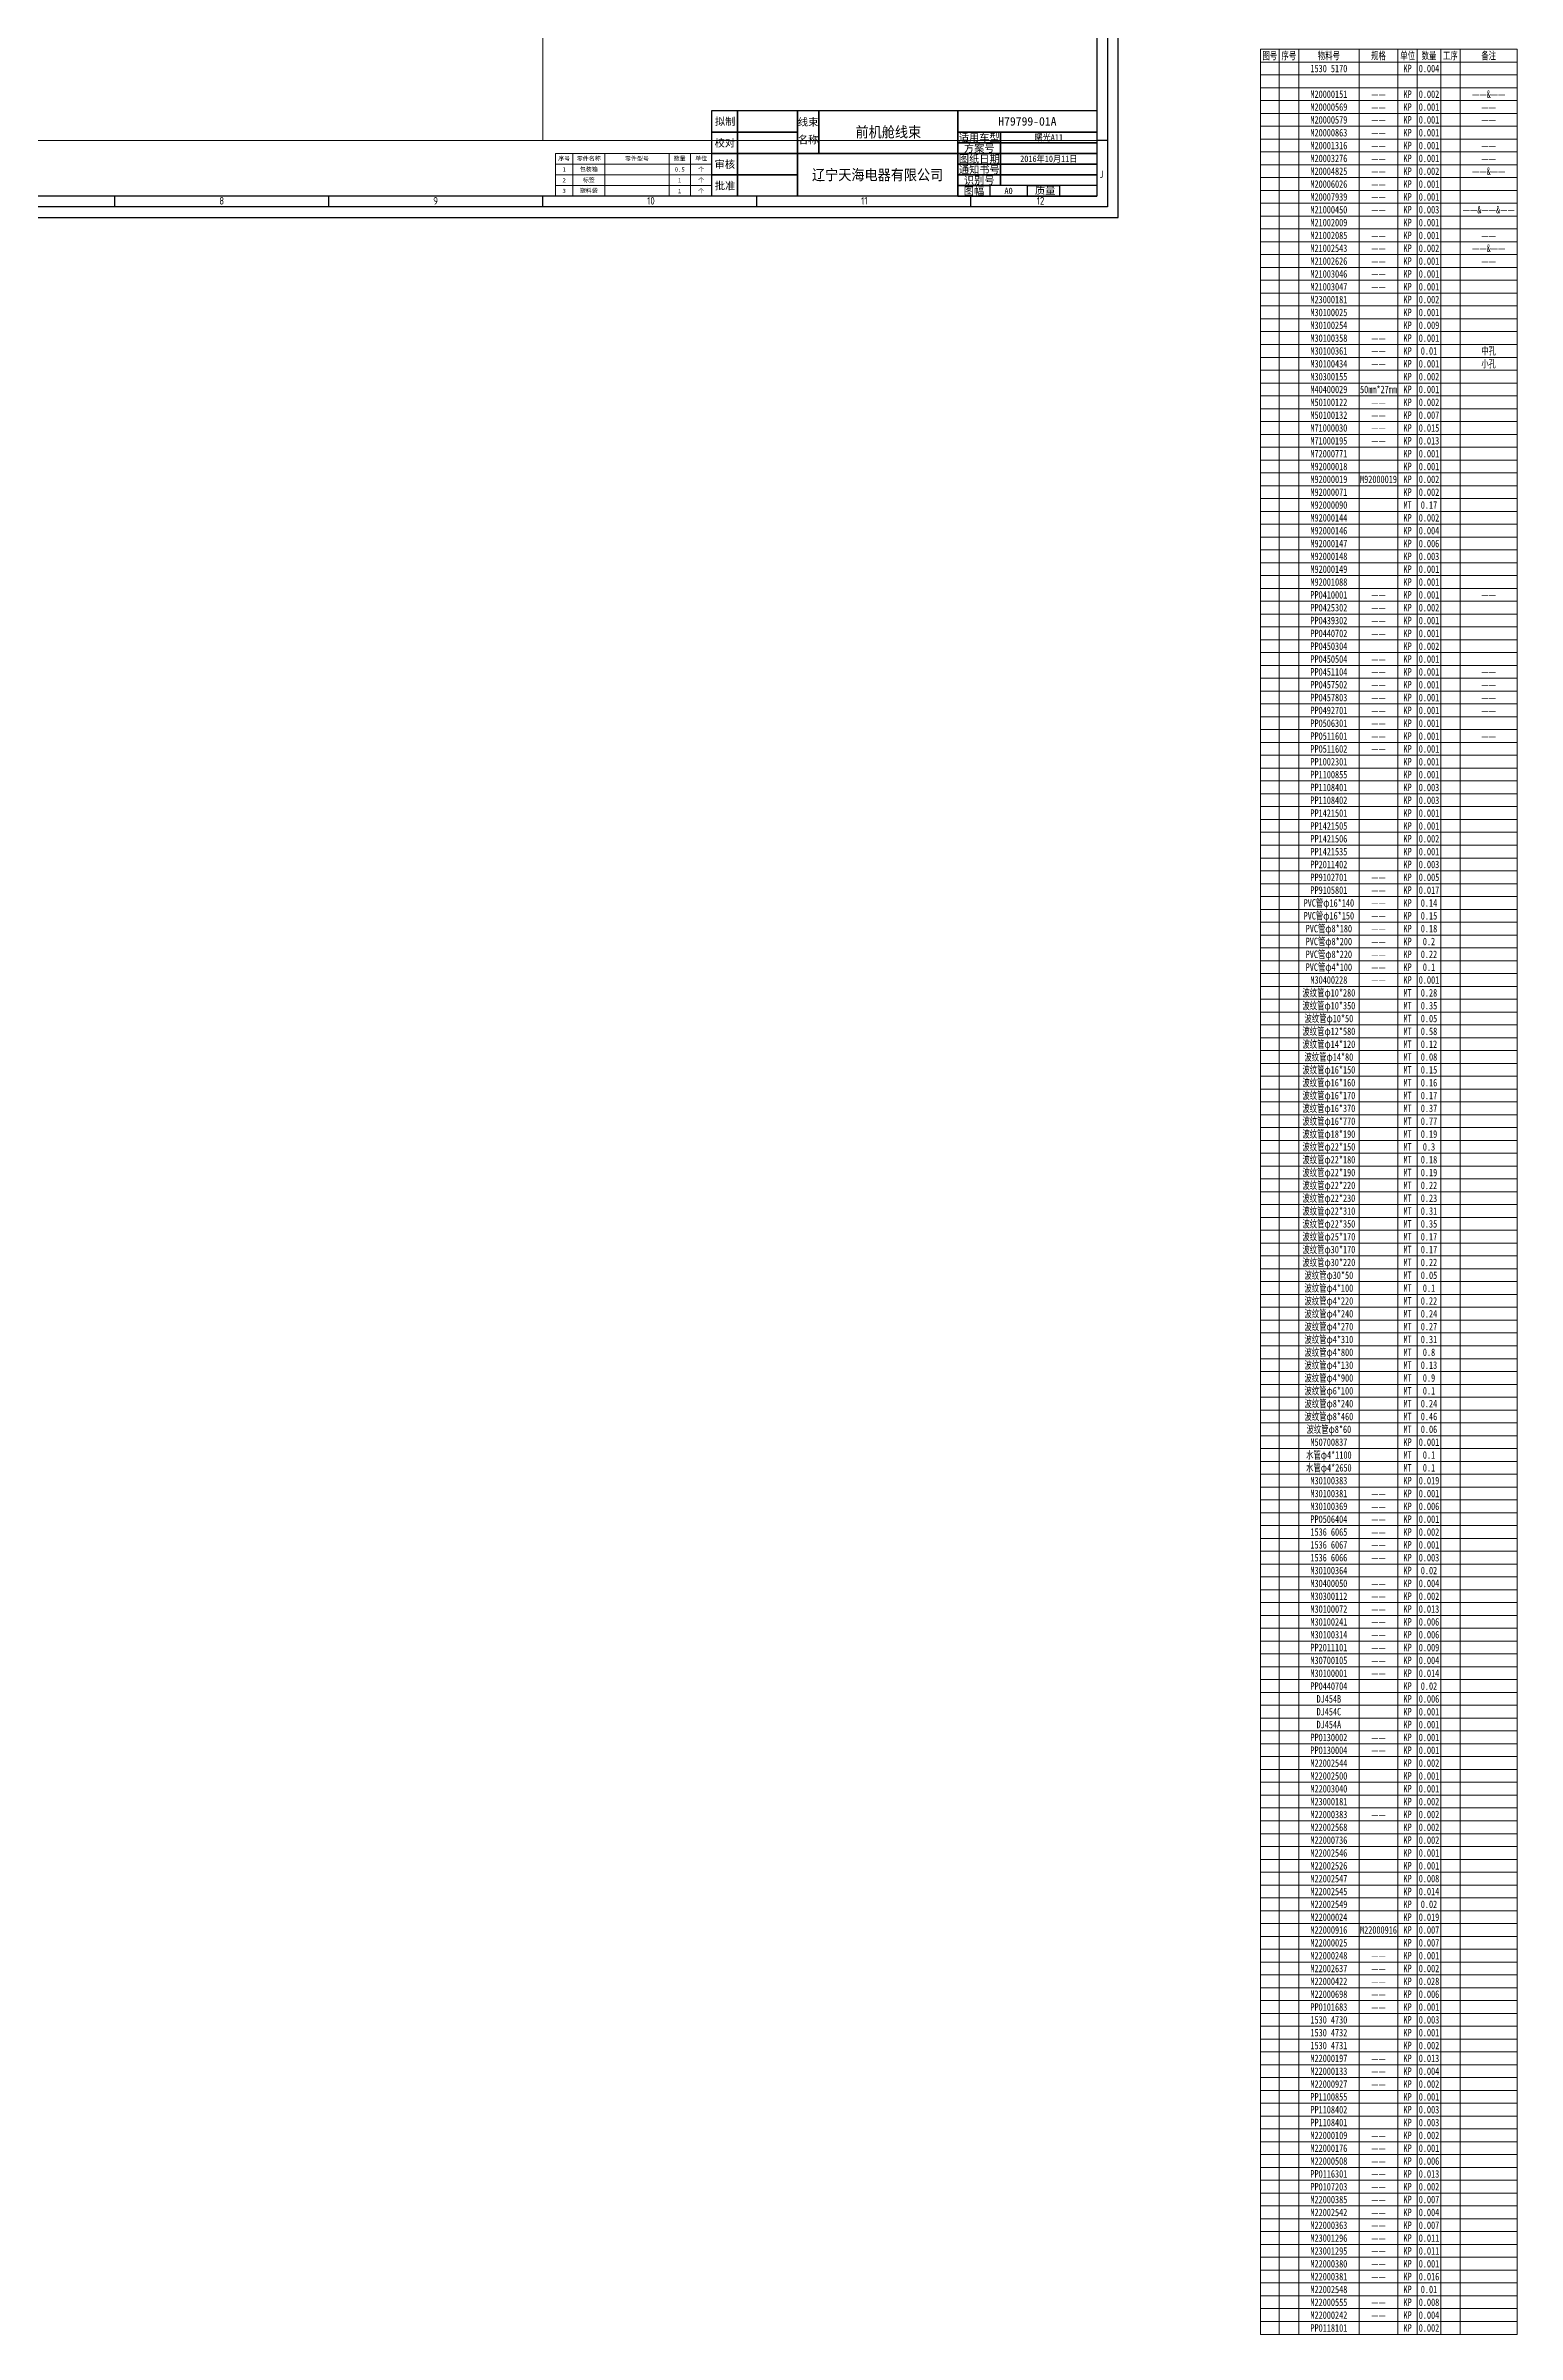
# Model space of a CAD drawing. Header units: millimetres. Extents: x -2653 to 6698, y -4403 to -42.
# Drawn here: x 502 to 1190, y -2168 to -1098 of the extents above; entities that cross this region are included whole.
import ezdxf
from ezdxf.enums import TextEntityAlignment as Align

# ---------------------------------------------------------------- set-up
doc = ezdxf.new("R2010")
doc.units = ezdxf.units.MM
doc.header["$MEASUREMENT"] = 0
for name, color, linetype in [('4', 4, 'Continuous'), ('文字', 3, 'Continuous'), ('轮廓线', 7, 'Continuous')]:
    doc.layers.add(name, color=color, linetype=linetype)
doc.styles.add('GBHZ', font='gbenor.shx', dxfattribs={"bigfont": 'gbcbig.shx'})
doc.styles.get("Standard").update_dxf_attribs({"font": 'txt', "bigfont": 'gbcbig.shx'})
doc.styles.add('灯泡', font='', dxfattribs={"width": 0.7})
doc.styles.add('辽宁天海', font='', dxfattribs={"width": 0.7})
doc.styles.get('灯泡').set_extended_font_data('NSimSun')
doc.styles.get('辽宁天海').set_extended_font_data('NSimSun')

# ---------------------------------------------------------------- blocks, each defined once
blk = doc.blocks.new('06A0TK')
for p, q in [((120, 836), (120, 831)), ((220, 836), (220, 831)), ((320, 836), (320, 831)), ((420, 836), (420, 831)), ((520, 836), (520, 831)), ((620, 836), (620, 831)), ((720, 836), (720, 831)), ((820, 836), (820, 831)), ((920, 836), (920, 831)), ((1020, 836), (1020, 831)), ((1120, 836), (1120, 831)), ((20, 736), (25, 736)), ((1184, 736), (1179, 736)), ((20, 636), (25, 636)), ((1184, 636), (1179, 636)), ((20, 536), (25, 536)), ((1184, 536), (1179, 536)), ((20, 436), (25, 436)), ((1184, 436), (1179, 436)), ((20, 336), (25, 336)), ((1184, 336), (1179, 336)), ((20, 236), (25, 236)), ((1184, 236), (1179, 236)), ((20, 136), (25, 136)), ((1184, 136), (1179, 136)), ((20, 36), (25, 36)), ((1184, 36), (1179, 36)), ((120, 5), (120, 10)), ((220, 5), (220, 10)), ((320, 5), (320, 10)), ((420, 5), (420, 10)), ((520, 5), (520, 10)), ((620, 5), (620, 10)), ((720, 5), (720, 10)), ((820, 5), (820, 10)), ((920, 5), (920, 10)), ((1020, 5), (1020, 10)), ((1120, 5), (1120, 10))]:
    blk.add_line(p, q)
for points in [[(0, 0), (1189, 0), (1189, 841), (0, 841)], [(1184, 5), (20, 5), (20, 836), (1184, 836)]]:
    blk.add_lwpolyline(points, close=True)
at = {"layer": '4'}
blk.add_lwpolyline([(1179, 10), (25, 10), (25, 831), (1179, 831)], close=True, dxfattribs=at)
at = {"style": 'GBHZ'}
for s, p in [('1', (68.8, 831.5)), ('2', (168.8, 831.5)), ('3', (268.8, 831.5)), ('4', (368.8, 831.5)), ('5', (468.8, 831.5)), ('6', (568.8, 831.5)), ('7', (668.8, 831.5)), ('8', (768.8, 831.5)), ('9', (868.8, 831.5)), ('10', (968.8, 831.5)), ('11', (1068.8, 831.5)), ('12', (1150.9, 831.5)), ('A', (21.4, 784.8)), ('A', (1179.9, 784.8)), ('B', (21.4, 684.8)), ('B', (1179.9, 684.8)), ('C', (21.4, 584.8)), ('C', (1179.9, 584.8)), ('D', (21.4, 484.8)), ('D', (1179.9, 484.8)), ('E', (21.4, 384.8)), ('E', (1179.9, 384.8)), ('F', (21.4, 284.8)), ('F', (1179.9, 284.8)), ('G', (21.4, 184.8)), ('G', (1179.9, 184.8)), ('H', (21.4, 84.8)), ('H', (1179.9, 84.8)), ('J', (22.8, 18.5)), ('J', (1180.2, 18.5)), ('1', (68.8, 6.1)), ('2', (168.8, 6.1)), ('3', (268.8, 6.1)), ('4', (368.8, 6.1)), ('5', (468.8, 6.1)), ('6', (568.8, 6.1)), ('7', (668.8, 6.1)), ('8', (768.8, 6.1)), ('9', (868.8, 6.1)), ('10', (968.8, 6.1)), ('11', (1068.8, 6.1)), ('12', (1150.9, 6.1))]:
    blk.add_text(s, height=3.5, dxfattribs=at).set_placement(p)
blk = doc.blocks.new('图框')
at = {"color": 0}
for p, q in [((651, 50), (663, 50)), ((651, 40), (651, 50)), ((663, 50), (663, 40)), ((663, 50), (691, 50)), ((663, 40), (663, 50)), ((691, 50), (691, 40)), ((691, 50), (701, 50)), ((691, 30), (691, 50)), ((701, 50), (701, 30)), ((701, 50), (766, 50)), ((701, 30), (701, 50)), ((766, 50), (766, 30)), ((766, 50), (831, 50)), ((766, 40), (766, 50)), ((831, 50), (831, 40)), ((663, 40), (651, 40)), ((651, 40), (663, 40)), ((651, 30), (651, 40)), ((691, 40), (663, 40)), ((663, 40), (663, 30)), ((663, 40), (691, 40)), ((663, 30), (663, 40)), ((691, 40), (691, 30)), ((831, 40), (766, 40)), ((766, 40), (831, 40)), ((766, 30), (766, 40)), ((766, 40), (786, 40)), ((766, 35), (766, 40)), ((786, 35), (766, 35)), ((766, 35), (786, 35)), ((766, 30), (766, 35)), ((786, 40), (786, 35)), ((786, 40), (831, 40)), ((786, 35), (786, 40)), ((831, 35), (786, 35)), ((786, 35), (786, 30)), ((786, 35), (831, 35)), ((786, 30), (786, 35)), ((831, 40), (831, 30)), ((831, 40), (831, 35)), ((831, 35), (831, 30)), ((663, 30), (651, 30)), ((651, 30), (663, 30)), ((651, 20), (651, 30)), ((691, 30), (663, 30)), ((663, 30), (663, 20)), ((663, 30), (691, 30)), ((663, 20), (663, 30)), ((691, 30), (691, 20)), ((701, 30), (691, 30)), ((691, 30), (766, 30)), ((691, 10), (691, 30)), ((766, 30), (701, 30)), ((831, 30), (766, 30)), ((766, 30), (831, 30)), ((766, 20), (766, 30)), ((766, 30), (766, 10)), ((786, 30), (766, 30)), ((766, 30), (786, 30)), ((766, 25), (766, 30)), ((786, 25), (766, 25)), ((766, 25), (786, 25)), ((766, 20), (766, 25)), ((831, 30), (786, 30)), ((786, 30), (786, 25)), ((786, 30), (831, 30)), ((786, 25), (786, 30)), ((831, 25), (786, 25)), ((786, 25), (786, 20)), ((786, 25), (831, 25)), ((786, 20), (786, 25)), ((831, 30), (831, 20)), ((831, 30), (831, 25)), ((831, 25), (831, 20)), ((663, 20), (651, 20)), ((651, 20), (663, 20)), ((651, 10), (651, 20)), ((691, 20), (663, 20)), ((663, 20), (663, 10)), ((663, 20), (691, 20)), ((663, 10), (663, 20)), ((691, 20), (691, 10)), ((831, 20), (766, 20)), ((766, 20), (831, 20)), ((766, 10), (766, 20)), ((786, 20), (766, 20)), ((766, 20), (786, 20)), ((766, 15), (766, 20)), ((786, 15), (766, 15)), ((766, 15), (781, 15)), ((766, 10), (766, 15)), ((781, 15), (781, 10)), ((831, 20), (786, 20)), ((786, 20), (786, 15)), ((786, 20), (831, 20)), ((786, 15), (786, 20)), ((831, 15), (786, 15)), ((798.5, 15), (813.5, 15)), ((798.5, 10), (798.5, 15)), ((813.5, 15), (813.5, 10)), ((831, 20), (831, 10)), ((831, 20), (831, 15)), ((663, 10), (651, 10)), ((691, 10), (663, 10)), ((766, 10), (691, 10)), ((831, 10), (766, 10)), ((781, 10), (766, 10)), ((766, 10), (831, 10)), ((813.5, 10), (798.5, 10))]:
    blk.add_line(p, q, dxfattribs=at)
blk.add_blockref('06A0TK', (-348, 0), dxfattribs=at)
at = {"color": 0, "style": '灯泡'}
for s, p in [('拟制', (657.2, 44.9)), ('线束', (696, 44.7)), ('校对', (657.1, 34.9)), ('名称', (696, 36.4)), ('适用车型', (776, 37.4)), ('方案号', (776, 32.4)), ('审核', (657.1, 24.9)), ('通知书号', (776, 22.4)), ('图纸日期', (776, 27.4)), ('批准', (657.2, 14.9)), ('识别号', (776, 17.4)), ('图幅', (773.5, 12.4)), ('质量', (806.8, 12.8))]:
    blk.add_text(s, height=3.5, dxfattribs=at).set_placement(p, align=Align.MIDDLE_CENTER)
at = {"color": 0, "style": '灯泡', "width": 0.9, "flags": 12}
for tag, height, p in [('线束名称', 5, (733.5, 40)), ('适用车型', 3, (808.5, 37.5)), ('方案号', 3, (808.5, 32.5)), ('公司名', 5, (728.5, 20)), ('图纸日期', 3, (808.5, 27.5)), ('通知书', 3, (808.5, 22.5)), ('图幅', 3, (789.8, 12.5)), ('识别号', 3, (808.5, 17.5)), ('质量', 3, (822.3, 12.5))]:
    blk.add_attdef(tag, text='', height=height, dxfattribs=at).set_placement(p, align=Align.MIDDLE_CENTER)
at = {"color": 0, "style": '灯泡', "flags": 12}
blk.add_attdef('线束型号', text='', height=4, dxfattribs=at).set_placement((798.5, 45), align=Align.MIDDLE_CENTER)

msp = doc.modelspace()

# ---------------------------------------------------------------- linework, layer by layer
at = {"color": 7, "lineweight": 0}
for p, q in [((740.6, -1148.3), (740.6, -1168.3)), ((740.6, -1148.3), (813.6, -1148.3)), ((740.6, -1153.3), (813.6, -1153.3)), ((748.6, -1148.3), (748.6, -1168.3)), ((763.6, -1148.3), (763.6, -1168.3)), ((793.6, -1148.3), (793.6, -1168.3)), ((803.6, -1148.3), (803.6, -1168.3)), ((813.6, -1148.3), (813.6, -1168.3)), ((740.6, -1158.3), (813.6, -1158.3)), ((740.6, -1163.3), (813.6, -1163.3)), ((740.6, -1168.3), (813.6, -1168.3))]:
    msp.add_line(p, q, dxfattribs=at)
at = {"layer": '轮廓线', "color": 3, "lineweight": 0}
for p, q in [((734.6, -342.3), (734.6, -1142.3)), ((-165.4, -1142.3), (998.6, -1142.3))]:
    msp.add_line(p, q, dxfattribs=at)
at = {"layer": '轮廓线', "color": 7, "lineweight": 0}
for p, q in [((1070, -1099.6), (1190, -1099.6)), ((1070, -2167.6), (1070, -1099.6)), ((1078.7, -1099.6), (1078.7, -2167.6)), ((1087.9, -1099.6), (1087.9, -2167.6)), ((1116.2, -1099.6), (1116.2, -2167.6)), ((1134.2, -1099.6), (1134.2, -2167.6)), ((1143.3, -1099.6), (1143.3, -2167.6)), ((1154.3, -1099.6), (1154.3, -2167.6)), ((1163.4, -1099.6), (1163.4, -2167.6)), ((1190, -1099.6), (1190, -2167.6)), ((1070, -1105.6), (1190, -1105.6)), ((1070, -1111.6), (1190, -1111.6)), ((1070, -1117.6), (1190, -1117.6)), ((1070, -1123.6), (1190, -1123.6)), ((1070, -1129.6), (1190, -1129.6)), ((1070, -1135.6), (1190, -1135.6)), ((1070, -1141.6), (1190, -1141.6)), ((1070, -1147.6), (1190, -1147.6)), ((1070, -1153.6), (1190, -1153.6)), ((1070, -1159.6), (1190, -1159.6)), ((1070, -1165.6), (1190, -1165.6)), ((1070, -1171.6), (1190, -1171.6)), ((1070, -1177.6), (1190, -1177.6)), ((1070, -1183.6), (1190, -1183.6)), ((1070, -1189.6), (1190, -1189.6)), ((1070, -1195.6), (1190, -1195.6)), ((1070, -1201.6), (1190, -1201.6)), ((1070, -1207.6), (1190, -1207.6)), ((1070, -1213.6), (1190, -1213.6)), ((1070, -1219.6), (1190, -1219.6)), ((1070, -1225.6), (1190, -1225.6)), ((1070, -1231.6), (1190, -1231.6)), ((1070, -1237.6), (1190, -1237.6)), ((1070, -1243.6), (1190, -1243.6)), ((1070, -1249.6), (1190, -1249.6)), ((1070, -1255.6), (1190, -1255.6)), ((1070, -1261.6), (1190, -1261.6)), ((1070, -1267.6), (1190, -1267.6)), ((1070, -1273.6), (1190, -1273.6)), ((1070, -1279.6), (1190, -1279.6)), ((1070, -1285.6), (1190, -1285.6)), ((1070, -1291.6), (1190, -1291.6)), ((1070, -1297.6), (1190, -1297.6)), ((1070, -1303.6), (1190, -1303.6)), ((1070, -1309.6), (1190, -1309.6)), ((1070, -1315.6), (1190, -1315.6)), ((1070, -1321.6), (1190, -1321.6)), ((1070, -1327.6), (1190, -1327.6)), ((1070, -1333.6), (1190, -1333.6)), ((1070, -1339.6), (1190, -1339.6)), ((1070, -1345.6), (1190, -1345.6)), ((1070, -1351.6), (1190, -1351.6)), ((1070, -1357.6), (1190, -1357.6)), ((1070, -1363.6), (1190, -1363.6)), ((1070, -1369.6), (1190, -1369.6)), ((1070, -1375.6), (1190, -1375.6)), ((1070, -1381.6), (1190, -1381.6)), ((1070, -1387.6), (1190, -1387.6)), ((1070, -1393.6), (1190, -1393.6)), ((1070, -1399.6), (1190, -1399.6)), ((1070, -1405.6), (1190, -1405.6)), ((1070, -1411.6), (1190, -1411.6)), ((1070, -1417.6), (1190, -1417.6)), ((1070, -1423.6), (1190, -1423.6)), ((1070, -1429.6), (1190, -1429.6)), ((1070, -1435.6), (1190, -1435.6)), ((1070, -1441.6), (1190, -1441.6)), ((1070, -1447.6), (1190, -1447.6)), ((1070, -1453.6), (1190, -1453.6)), ((1070, -1459.6), (1190, -1459.6)), ((1070, -1465.6), (1190, -1465.6)), ((1070, -1471.6), (1190, -1471.6)), ((1070, -1477.6), (1190, -1477.6)), ((1070, -1483.6), (1190, -1483.6)), ((1070, -1489.6), (1190, -1489.6)), ((1070, -1495.6), (1190, -1495.6)), ((1070, -1501.6), (1190, -1501.6)), ((1070, -1507.6), (1190, -1507.6)), ((1070, -1513.6), (1190, -1513.6)), ((1070, -1519.6), (1190, -1519.6)), ((1070, -1525.6), (1190, -1525.6)), ((1070, -1531.6), (1190, -1531.6)), ((1070, -1537.6), (1190, -1537.6)), ((1070, -1543.6), (1190, -1543.6)), ((1070, -1549.6), (1190, -1549.6)), ((1070, -1555.6), (1190, -1555.6)), ((1070, -1561.6), (1190, -1561.6)), ((1070, -1567.6), (1190, -1567.6)), ((1070, -1573.6), (1190, -1573.6)), ((1070, -1579.6), (1190, -1579.6)), ((1070, -1585.6), (1190, -1585.6)), ((1070, -1591.6), (1190, -1591.6)), ((1070, -1597.6), (1190, -1597.6)), ((1070, -1603.6), (1190, -1603.6)), ((1070, -1609.6), (1190, -1609.6)), ((1070, -1615.6), (1190, -1615.6)), ((1070, -1621.6), (1190, -1621.6)), ((1070, -1627.6), (1190, -1627.6)), ((1070, -1633.6), (1190, -1633.6)), ((1070, -1639.6), (1190, -1639.6)), ((1070, -1645.6), (1190, -1645.6)), ((1070, -1651.6), (1190, -1651.6)), ((1070, -1657.6), (1190, -1657.6)), ((1070, -1663.6), (1190, -1663.6)), ((1070, -1669.6), (1190, -1669.6)), ((1070, -1675.6), (1190, -1675.6)), ((1070, -1681.6), (1190, -1681.6)), ((1070, -1687.6), (1190, -1687.6)), ((1070, -1693.6), (1190, -1693.6)), ((1070, -1699.6), (1190, -1699.6)), ((1070, -1705.6), (1190, -1705.6)), ((1070, -1711.6), (1190, -1711.6)), ((1070, -1717.6), (1190, -1717.6)), ((1070, -1723.6), (1190, -1723.6)), ((1070, -1729.6), (1190, -1729.6)), ((1070, -1735.6), (1190, -1735.6)), ((1070, -1741.6), (1190, -1741.6)), ((1070, -1747.6), (1190, -1747.6)), ((1070, -1753.6), (1190, -1753.6)), ((1070, -1759.6), (1190, -1759.6)), ((1070, -1765.6), (1190, -1765.6)), ((1070, -1771.6), (1190, -1771.6)), ((1070, -1777.6), (1190, -1777.6)), ((1070, -1783.6), (1190, -1783.6)), ((1070, -1789.6), (1190, -1789.6)), ((1070, -1795.6), (1190, -1795.6)), ((1070, -1801.6), (1190, -1801.6)), ((1070, -1807.6), (1190, -1807.6)), ((1070, -1813.6), (1190, -1813.6)), ((1070, -1819.6), (1190, -1819.6)), ((1070, -1825.6), (1190, -1825.6)), ((1070, -1831.6), (1190, -1831.6)), ((1070, -1837.6), (1190, -1837.6)), ((1070, -1843.6), (1190, -1843.6)), ((1070, -1849.6), (1190, -1849.6)), ((1070, -1855.6), (1190, -1855.6)), ((1070, -1861.6), (1190, -1861.6)), ((1070, -1867.6), (1190, -1867.6)), ((1070, -1873.6), (1190, -1873.6)), ((1070, -1879.6), (1190, -1879.6)), ((1070, -1885.6), (1190, -1885.6)), ((1070, -1891.6), (1190, -1891.6)), ((1070, -1897.6), (1190, -1897.6)), ((1070, -1903.6), (1190, -1903.6)), ((1070, -1909.6), (1190, -1909.6)), ((1070, -1915.6), (1190, -1915.6)), ((1070, -1921.6), (1190, -1921.6)), ((1070, -1927.6), (1190, -1927.6)), ((1070, -1933.6), (1190, -1933.6)), ((1070, -1939.6), (1190, -1939.6)), ((1070, -1945.6), (1190, -1945.6)), ((1070, -1951.6), (1190, -1951.6)), ((1070, -1957.6), (1190, -1957.6)), ((1070, -1963.6), (1190, -1963.6)), ((1070, -1969.6), (1190, -1969.6)), ((1070, -1975.6), (1190, -1975.6)), ((1070, -1981.6), (1190, -1981.6)), ((1070, -1987.6), (1190, -1987.6)), ((1070, -1993.6), (1190, -1993.6)), ((1070, -1999.6), (1190, -1999.6)), ((1070, -2005.6), (1190, -2005.6)), ((1070, -2011.6), (1190, -2011.6)), ((1070, -2017.6), (1190, -2017.6)), ((1070, -2023.6), (1190, -2023.6)), ((1070, -2029.6), (1190, -2029.6)), ((1070, -2035.6), (1190, -2035.6)), ((1070, -2041.6), (1190, -2041.6)), ((1070, -2047.6), (1190, -2047.6)), ((1070, -2053.6), (1190, -2053.6)), ((1070, -2059.6), (1190, -2059.6)), ((1070, -2065.6), (1190, -2065.6)), ((1070, -2071.6), (1190, -2071.6)), ((1070, -2077.6), (1190, -2077.6)), ((1070, -2083.6), (1190, -2083.6)), ((1070, -2089.6), (1190, -2089.6)), ((1070, -2095.6), (1190, -2095.6)), ((1070, -2101.6), (1190, -2101.6)), ((1070, -2107.6), (1190, -2107.6)), ((1070, -2113.6), (1190, -2113.6)), ((1070, -2119.6), (1190, -2119.6)), ((1070, -2125.6), (1190, -2125.6)), ((1070, -2131.6), (1190, -2131.6)), ((1070, -2137.6), (1190, -2137.6)), ((1070, -2143.6), (1190, -2143.6)), ((1070, -2149.6), (1190, -2149.6)), ((1070, -2155.6), (1190, -2155.6)), ((1070, -2161.6), (1190, -2161.6)), ((1190, -2167.6), (1070, -2167.6))]:
    msp.add_line(p, q, dxfattribs=at)

# ---------------------------------------------------------------- block references
ref = msp.add_blockref('图框', (162.6, -1178.3))
ref.add_attrib('公司名', '辽宁天海电器有限公司', dxfattribs={"color": 0, "height": 5, "style": '灯泡', "width": 0.9}).set_placement((891.1, -1158.3), align=Align.MIDDLE_CENTER)
ref.add_attrib('线束名称', '前机舱线束', dxfattribs={"color": 0, "height": 5, "style": '灯泡', "width": 0.9}).set_placement((896.1, -1138.3), align=Align.MIDDLE_CENTER)
ref.add_attrib('图幅', 'A0', dxfattribs={"color": 0, "height": 3, "style": '灯泡', "width": 0.9}).set_placement((952.3, -1165.8), align=Align.MIDDLE_CENTER)
ref.add_attrib('线束型号', 'H79799-01A', dxfattribs={"color": 0, "height": 4, "style": '灯泡'}).set_placement((961.1, -1133.3), align=Align.MIDDLE_CENTER)
ref.add_attrib('适用车型', '曙光A11', dxfattribs={"color": 0, "height": 3, "style": '灯泡', "width": 0.9}).set_placement((971.1, -1140.8), align=Align.MIDDLE_CENTER)
ref.add_attrib('图纸日期', '2016年10月11日', dxfattribs={"color": 0, "height": 3, "style": '灯泡', "width": 0.9}).set_placement((971.1, -1150.8), align=Align.MIDDLE_CENTER)

# ---------------------------------------------------------------- texts
at = {"color": 7, "lineweight": 0, "char_height": 2, "attachment_point": 5}
for s, insert, width in [('{\\fSimSun|b0|i0|c134|p2;序号}', (744.6, -1150.8), 8), ('{\\fSimSun|b0|i0|c134|p2;1}', (744.6, -1155.8), 8), ('{\\fSimSun|b0|i0|c134|p2;零件名称}', (756.1, -1150.8), 15), ('{\\fSimSun|b0|i0|c134|p2;包装箱}', (756.1, -1155.8), 15), ('{\\fSimSun|b0|i0|c134|p2;零件型号}', (778.6, -1150.8), 30), ('{\\fSimSun|b0|i0|c134|p2;数量}', (798.6, -1150.8), 10), ('{\\fSimSun|b0|i0|c134|p2;0.5}', (798.6, -1155.8), 10), ('{\\fSimSun|b0|i0|c134|p2;单位}', (808.6, -1150.8), 10), ('{\\fSimSun|b0|i0|c134|p2;个}', (808.6, -1155.8), 10), ('{\\fSimSun|b0|i0|c134|p2;2}', (744.6, -1160.8), 8), ('{\\fSimSun|b0|i0|c134|p2;3}', (744.6, -1165.8), 8), ('{\\fSimSun|b0|i0|c134|p2;塑料袋}', (756.1, -1165.8), 15), ('{\\fSimSun|b0|i0|c134|p2;标签}', (756.1, -1160.8), 15), ('{\\fSimSun|b0|i0|c134|p2;1}', (798.6, -1160.8), 10), ('{\\fSimSun|b0|i0|c134|p2;1}', (798.6, -1165.9), 10), ('{\\fSimSun|b0|i0|c134|p2;个}', (808.6, -1160.8), 10), ('{\\fSimSun|b0|i0|c134|p2;个}', (808.6, -1165.9), 10)]:
    msp.add_mtext(s, dxfattribs=dict(at, insert=insert, width=width))
at = {"layer": '文字', "color": 7, "lineweight": 0, "style": '辽宁天海', "width": 0.7}
for s, p in [('图号', (1074.4, -1102.6)), ('序号', (1083.3, -1102.6)), ('物料号', (1102, -1102.6)), ('规格', (1125.2, -1102.6)), ('单位', (1138.8, -1102.6)), ('数量', (1148.8, -1102.6)), ('工序', (1158.8, -1102.6)), ('备注', (1176.7, -1102.6))]:
    msp.add_text(s, height=3.5, dxfattribs=at).set_placement(p, align=Align.MIDDLE_CENTER)
at = {"layer": '文字', "lineweight": 0, "style": '辽宁天海', "width": 0.7}
for s, p in [('1530 5170', (1102, -1108.6)), ('KP', (1138.8, -1108.6)), ('0.004', (1148.8, -1108.6)), ('M20000151', (1102, -1120.6)), ('——', (1125.2, -1120.6)), ('KP', (1138.8, -1120.6)), ('0.002', (1148.8, -1120.6)), ('——&——', (1176.7, -1120.6)), ('M20000569', (1102, -1126.6)), ('M20000579', (1102, -1132.6)), ('——', (1125.2, -1126.6)), ('——', (1125.2, -1132.6)), ('KP', (1138.8, -1126.6)), ('KP', (1138.8, -1132.6)), ('0.001', (1148.8, -1126.6)), ('0.001', (1148.8, -1132.6)), ('——', (1176.7, -1126.6)), ('——', (1176.7, -1132.6)), ('M20000863', (1102, -1138.6)), ('M20001316', (1102, -1144.6)), ('——', (1125.2, -1138.6)), ('KP', (1138.8, -1138.6)), ('KP', (1138.8, -1144.6)), ('0.001', (1148.8, -1138.6)), ('0.001', (1148.8, -1144.6)), ('M20003276', (1102, -1150.6)), ('M20004825', (1102, -1156.6)), ('——', (1125.2, -1144.6)), ('——', (1125.2, -1150.6)), ('KP', (1138.8, -1150.6)), ('KP', (1138.8, -1156.6)), ('0.001', (1148.8, -1150.6)), ('0.002', (1148.8, -1156.6)), ('——&——', (1176.7, -1156.6)), ('——', (1176.7, -1144.6)), ('——', (1176.7, -1150.6)), ('M20006026', (1102, -1162.6)), ('——', (1125.2, -1156.6)), ('——', (1125.2, -1162.6)), ('KP', (1138.8, -1162.6)), ('0.001', (1148.8, -1162.6)), ('M20007939', (1102, -1168.6)), ('M21000450', (1102, -1174.6)), ('——', (1125.2, -1168.6)), ('——', (1125.2, -1174.6)), ('KP', (1138.8, -1168.6)), ('KP', (1138.8, -1174.6)), ('0.001', (1148.8, -1168.6)), ('0.003', (1148.8, -1174.6)), ('——&——&——', (1176.7, -1174.6)), ('M21002009', (1102, -1180.6)), ('M21002085', (1102, -1186.6)), ('——', (1125.2, -1186.6)), ('KP', (1138.8, -1180.6)), ('KP', (1138.8, -1186.6)), ('0.001', (1148.8, -1180.6)), ('0.001', (1148.8, -1186.6)), ('——', (1176.7, -1186.6)), ('M21002543', (1102, -1192.6)), ('M21002626', (1102, -1198.6)), ('——', (1125.2, -1192.6)), ('KP', (1138.8, -1192.6)), ('KP', (1138.8, -1198.6)), ('0.002', (1148.8, -1192.6)), ('0.001', (1148.8, -1198.6)), ('——&——', (1176.7, -1192.6)), ('M21003046', (1102, -1204.6)), ('——', (1125.2, -1198.6)), ('——', (1125.2, -1204.6)), ('KP', (1138.8, -1204.6)), ('0.001', (1148.8, -1204.6)), ('——', (1176.7, -1198.6)), ('M21003047', (1102, -1210.6)), ('M23000181', (1102, -1216.6)), ('——', (1125.2, -1210.6)), ('KP', (1138.8, -1210.6)), ('KP', (1138.8, -1216.6)), ('0.001', (1148.8, -1210.6)), ('0.002', (1148.8, -1216.6)), ('M30100025', (1102, -1222.6)), ('M30100254', (1102, -1228.6)), ('KP', (1138.8, -1222.6)), ('KP', (1138.8, -1228.6)), ('0.001', (1148.8, -1222.6)), ('0.009', (1148.8, -1228.6)), ('M30100358', (1102, -1234.6)), ('M30100361', (1102, -1240.6)), ('——', (1125.2, -1234.6)), ('KP', (1138.8, -1234.6)), ('KP', (1138.8, -1240.6)), ('0.001', (1148.8, -1234.6)), ('0.01', (1148.8, -1240.6)), ('中孔', (1176.7, -1240.6)), ('M30100434', (1102, -1246.6)), ('M30300155', (1102, -1252.6)), ('——', (1125.2, -1240.6)), ('——', (1125.2, -1246.6)), ('KP', (1138.8, -1246.6)), ('KP', (1138.8, -1252.6)), ('0.001', (1148.8, -1246.6)), ('0.002', (1148.8, -1252.6)), ('小孔', (1176.7, -1246.6)), ('M40400029', (1102, -1258.6)), ('50mm*27mm', (1125.2, -1258.6)), ('KP', (1138.8, -1258.6)), ('0.001', (1148.8, -1258.6)), ('M50100122', (1102, -1264.6)), ('M50100132', (1102, -1270.6)), ('——', (1125.2, -1264.6)), ('——', (1125.2, -1270.6)), ('KP', (1138.8, -1264.6)), ('KP', (1138.8, -1270.6)), ('0.002', (1148.8, -1264.6)), ('0.007', (1148.8, -1270.6)), ('M71000030', (1102, -1276.6)), ('M71000195', (1102, -1282.6)), ('——', (1125.2, -1276.6)), ('——', (1125.2, -1282.6)), ('KP', (1138.8, -1276.6)), ('KP', (1138.8, -1282.6)), ('0.015', (1148.8, -1276.6)), ('0.013', (1148.8, -1282.6)), ('M72000771', (1102, -1288.6)), ('M92000018', (1102, -1294.6)), ('KP', (1138.8, -1288.6)), ('KP', (1138.8, -1294.6)), ('0.001', (1148.8, -1288.6)), ('0.001', (1148.8, -1294.6)), ('M92000019', (1102, -1300.6)), ('M92000071', (1102, -1306.6)), ('M92000019', (1125.2, -1300.6)), ('KP', (1138.8, -1300.6)), ('KP', (1138.8, -1306.6)), ('0.002', (1148.8, -1300.6)), ('0.002', (1148.8, -1306.6)), ('M92000090', (1102, -1312.6)), ('MT', (1138.8, -1312.6)), ('0.17', (1148.8, -1312.6)), ('M92000144', (1102, -1318.6)), ('M92000146', (1102, -1324.6)), ('KP', (1138.8, -1318.6)), ('KP', (1138.8, -1324.6)), ('0.002', (1148.8, -1318.6)), ('0.004', (1148.8, -1324.6)), ('M92000147', (1102, -1330.6)), ('M92000148', (1102, -1336.6)), ('KP', (1138.8, -1330.6)), ('KP', (1138.8, -1336.6)), ('0.006', (1148.8, -1330.6)), ('0.003', (1148.8, -1336.6)), ('M92000149', (1102, -1342.6)), ('M92001088', (1102, -1348.6)), ('KP', (1138.8, -1342.6)), ('KP', (1138.8, -1348.6)), ('0.001', (1148.8, -1342.6)), ('0.001', (1148.8, -1348.6)), ('PP0410001', (1102, -1354.6)), ('——', (1125.2, -1354.6)), ('KP', (1138.8, -1354.6)), ('0.001', (1148.8, -1354.6)), ('——', (1176.7, -1354.6)), ('PP0425302', (1102, -1360.6)), ('PP0439302', (1102, -1366.6)), ('——', (1125.2, -1360.6)), ('——', (1125.2, -1366.6)), ('KP', (1138.8, -1360.6)), ('KP', (1138.8, -1366.6)), ('0.002', (1148.8, -1360.6)), ('0.001', (1148.8, -1366.6)), ('PP0440702', (1102, -1372.6)), ('PP0450304', (1102, -1378.6)), ('——', (1125.2, -1372.6)), ('KP', (1138.8, -1372.6)), ('KP', (1138.8, -1378.6)), ('0.001', (1148.8, -1372.6)), ('0.002', (1148.8, -1378.6)), ('PP0450504', (1102, -1384.6)), ('PP0451104', (1102, -1390.6)), ('——', (1125.2, -1384.6)), ('KP', (1138.8, -1384.6)), ('KP', (1138.8, -1390.6)), ('0.001', (1148.8, -1384.6)), ('0.001', (1148.8, -1390.6)), ('PP0457502', (1102, -1396.6)), ('PP0457803', (1102, -1402.6)), ('——', (1125.2, -1390.6)), ('——', (1125.2, -1396.6)), ('KP', (1138.8, -1396.6)), ('KP', (1138.8, -1402.6)), ('0.001', (1148.8, -1396.6)), ('0.001', (1148.8, -1402.6)), ('——', (1176.7, -1390.6)), ('——', (1176.7, -1396.6)), ('PP0492701', (1102, -1408.6)), ('——', (1125.2, -1402.6)), ('——', (1125.2, -1408.6)), ('KP', (1138.8, -1408.6)), ('0.001', (1148.8, -1408.6)), ('——', (1176.7, -1402.6)), ('——', (1176.7, -1408.6)), ('PP0506301', (1102, -1414.6)), ('PP0511601', (1102, -1420.6)), ('——', (1125.2, -1414.6)), ('——', (1125.2, -1420.6)), ('KP', (1138.8, -1414.6)), ('KP', (1138.8, -1420.6)), ('0.001', (1148.8, -1414.6)), ('0.001', (1148.8, -1420.6)), ('——', (1176.7, -1420.6)), ('PP0511602', (1102, -1426.6)), ('PP1002301', (1102, -1432.6)), ('——', (1125.2, -1426.6)), ('KP', (1138.8, -1426.6)), ('KP', (1138.8, -1432.6)), ('0.001', (1148.8, -1426.6)), ('0.001', (1148.8, -1432.6)), ('PP1100855', (1102, -1438.6)), ('PP1108401', (1102, -1444.6)), ('KP', (1138.8, -1438.6)), ('KP', (1138.8, -1444.6)), ('0.001', (1148.8, -1438.6)), ('0.003', (1148.8, -1444.6)), ('PP1108402', (1102, -1450.6)), ('KP', (1138.8, -1450.6)), ('0.003', (1148.8, -1450.6)), ('PP1421501', (1102, -1456.6)), ('PP1421505', (1102, -1462.6)), ('KP', (1138.8, -1456.6)), ('KP', (1138.8, -1462.6)), ('0.001', (1148.8, -1456.6)), ('0.001', (1148.8, -1462.6)), ('PP1421506', (1102, -1468.6)), ('PP1421535', (1102, -1474.6)), ('KP', (1138.8, -1468.6)), ('KP', (1138.8, -1474.6)), ('0.002', (1148.8, -1468.6)), ('0.001', (1148.8, -1474.6)), ('PP2011402', (1102, -1480.6)), ('PP9102701', (1102, -1486.6)), ('KP', (1138.8, -1480.6)), ('KP', (1138.8, -1486.6)), ('0.003', (1148.8, -1480.6)), ('0.005', (1148.8, -1486.6)), ('PVC管φ16*140', (1102, -1498.6)), ('PP9105801', (1102, -1492.6)), ('——', (1125.2, -1486.6)), ('——', (1125.2, -1492.6)), ('KP', (1138.8, -1492.6)), ('KP', (1138.8, -1498.6)), ('0.017', (1148.8, -1492.6)), ('0.14', (1148.8, -1498.6)), ('PVC管φ16*150', (1102, -1504.6)), ('——', (1125.2, -1498.6)), ('——', (1125.2, -1504.6)), ('KP', (1138.8, -1504.6)), ('0.15', (1148.8, -1504.6)), ('PVC管φ8*180', (1102, -1510.6)), ('PVC管φ8*200', (1102, -1516.6)), ('——', (1125.2, -1510.6)), ('——', (1125.2, -1516.6)), ('KP', (1138.8, -1510.6)), ('KP', (1138.8, -1516.6)), ('0.18', (1148.8, -1510.6)), ('0.2', (1148.8, -1516.6)), ('PVC管φ8*220', (1102, -1522.6)), ('PVC管φ4*100', (1102, -1528.6)), ('——', (1125.2, -1522.6)), ('——', (1125.2, -1528.6)), ('KP', (1138.8, -1522.6)), ('KP', (1138.8, -1528.6)), ('0.22', (1148.8, -1522.6)), ('0.1', (1148.8, -1528.6)), ('波纹管φ10*280', (1102, -1540.6)), ('M30400228', (1102, -1534.6)), ('——', (1125.2, -1534.6)), ('KP', (1138.8, -1534.6)), ('MT', (1138.8, -1540.6)), ('0.001', (1148.8, -1534.6)), ('0.28', (1148.8, -1540.6)), ('波纹管φ10*350', (1102, -1546.6)), ('波纹管φ10*50', (1102, -1552.6)), ('MT', (1138.8, -1546.6)), ('MT', (1138.8, -1552.6)), ('0.35', (1148.8, -1546.6)), ('0.05', (1148.8, -1552.6)), ('波纹管φ12*580', (1102, -1558.6)), ('MT', (1138.8, -1558.6)), ('0.58', (1148.8, -1558.6)), ('波纹管φ14*120', (1102, -1564.6)), ('波纹管φ14*80', (1102, -1570.6)), ('MT', (1138.8, -1564.6)), ('MT', (1138.8, -1570.6)), ('0.12', (1148.8, -1564.6)), ('0.08', (1148.8, -1570.6)), ('波纹管φ16*150', (1102, -1576.6)), ('波纹管φ16*160', (1102, -1582.6)), ('MT', (1138.8, -1576.6)), ('MT', (1138.8, -1582.6)), ('0.15', (1148.8, -1576.6)), ('0.16', (1148.8, -1582.6)), ('波纹管φ16*170', (1102, -1588.6)), ('波纹管φ16*370', (1102, -1594.6)), ('MT', (1138.8, -1588.6)), ('MT', (1138.8, -1594.6)), ('0.17', (1148.8, -1588.6)), ('0.37', (1148.8, -1594.6)), ('波纹管φ16*770', (1102, -1600.6)), ('波纹管φ18*190', (1102, -1606.6)), ('MT', (1138.8, -1600.6)), ('0.77', (1148.8, -1600.6)), ('波纹管φ22*150', (1102, -1612.6)), ('MT', (1138.8, -1606.6)), ('MT', (1138.8, -1612.6)), ('0.19', (1148.8, -1606.6)), ('0.3', (1148.8, -1612.6)), ('波纹管φ22*180', (1102, -1618.6)), ('波纹管φ22*190', (1102, -1624.6)), ('MT', (1138.8, -1618.6)), ('MT', (1138.8, -1624.6)), ('0.18', (1148.8, -1618.6)), ('0.19', (1148.8, -1624.6)), ('波纹管φ22*220', (1102, -1630.6)), ('波纹管φ22*230', (1102, -1636.6)), ('MT', (1138.8, -1630.6)), ('MT', (1138.8, -1636.6)), ('0.22', (1148.8, -1630.6)), ('0.23', (1148.8, -1636.6)), ('波纹管φ22*310', (1102, -1642.6)), ('波纹管φ22*350', (1102, -1648.6)), ('MT', (1138.8, -1642.6)), ('MT', (1138.8, -1648.6)), ('0.31', (1148.8, -1642.6)), ('0.35', (1148.8, -1648.6)), ('波纹管φ25*170', (1102, -1654.6)), ('MT', (1138.8, -1654.6)), ('0.17', (1148.8, -1654.6)), ('波纹管φ30*170', (1102, -1660.6)), ('波纹管φ30*220', (1102, -1666.6)), ('MT', (1138.8, -1660.6)), ('MT', (1138.8, -1666.6)), ('0.17', (1148.8, -1660.6)), ('0.22', (1148.8, -1666.6)), ('波纹管φ30*50', (1102, -1672.6)), ('波纹管φ4*100', (1102, -1678.6)), ('MT', (1138.8, -1672.6)), ('MT', (1138.8, -1678.6)), ('0.05', (1148.8, -1672.6)), ('0.1', (1148.8, -1678.6)), ('波纹管φ4*220', (1102, -1684.6)), ('波纹管φ4*240', (1102, -1690.6)), ('MT', (1138.8, -1684.6)), ('MT', (1138.8, -1690.6)), ('0.22', (1148.8, -1684.6)), ('0.24', (1148.8, -1690.6)), ('波纹管φ4*270', (1102, -1696.6)), ('波纹管φ4*310', (1102, -1702.6)), ('MT', (1138.8, -1696.6)), ('0.27', (1148.8, -1696.6)), ('波纹管φ4*800', (1102, -1708.6)), ('MT', (1138.8, -1702.6)), ('MT', (1138.8, -1708.6)), ('0.31', (1148.8, -1702.6)), ('0.8', (1148.8, -1708.6)), ('波纹管φ4*130', (1102, -1714.6)), ('波纹管φ4*900', (1102, -1720.6)), ('MT', (1138.8, -1714.6)), ('MT', (1138.8, -1720.6)), ('0.13', (1148.8, -1714.6)), ('0.9', (1148.8, -1720.6)), ('波纹管φ6*100', (1102, -1726.6)), ('波纹管φ8*240', (1102, -1732.6)), ('MT', (1138.8, -1726.6)), ('MT', (1138.8, -1732.6)), ('0.24', (1148.8, -1732.6)), ('0.1', (1148.8, -1726.6)), ('波纹管φ8*460', (1102, -1738.6)), ('波纹管φ8*60', (1102, -1744.6)), ('MT', (1138.8, -1738.6)), ('MT', (1138.8, -1744.6)), ('0.46', (1148.8, -1738.6)), ('0.06', (1148.8, -1744.6)), ('M50700837', (1102, -1750.6)), ('KP', (1138.8, -1750.6)), ('0.001', (1148.8, -1750.6)), ('水管φ4*1100', (1102, -1756.6)), ('水管φ4*2650', (1102, -1762.6)), ('MT', (1138.8, -1756.6)), ('MT', (1138.8, -1762.6)), ('0.1', (1148.8, -1756.6)), ('0.1', (1148.8, -1762.6)), ('M30100383', (1102, -1768.6)), ('M30100381', (1102, -1774.6)), ('——', (1125.2, -1774.6)), ('KP', (1138.8, -1768.6)), ('KP', (1138.8, -1774.6)), ('0.019', (1148.8, -1768.6)), ('0.001', (1148.8, -1774.6)), ('M30100369', (1102, -1780.6)), ('PP0506404', (1102, -1786.6)), ('——', (1125.2, -1780.6)), ('KP', (1138.8, -1780.6)), ('KP', (1138.8, -1786.6)), ('0.006', (1148.8, -1780.6)), ('0.001', (1148.8, -1786.6)), ('1536 6065', (1102, -1792.6)), ('1536 6067', (1102, -1798.6)), ('——', (1125.2, -1786.6)), ('——', (1125.2, -1792.6)), ('KP', (1138.8, -1792.6)), ('KP', (1138.8, -1798.6)), ('0.002', (1148.8, -1792.6)), ('0.001', (1148.8, -1798.6)), ('1536 6066', (1102, -1804.6)), ('——', (1125.2, -1798.6)), ('——', (1125.2, -1804.6)), ('KP', (1138.8, -1804.6)), ('0.003', (1148.8, -1804.6)), ('M30100364', (1102, -1810.6)), ('M30400050', (1102, -1816.6)), ('——', (1125.2, -1816.6)), ('KP', (1138.8, -1810.6)), ('KP', (1138.8, -1816.6)), ('0.004', (1148.8, -1816.6)), ('0.02', (1148.8, -1810.6)), ('M30300112', (1102, -1822.6)), ('M30100072', (1102, -1828.6)), ('——', (1125.2, -1822.6)), ('——', (1125.2, -1828.6)), ('KP', (1138.8, -1822.6)), ('KP', (1138.8, -1828.6)), ('0.002', (1148.8, -1822.6)), ('0.013', (1148.8, -1828.6)), ('M30100241', (1102, -1834.6)), ('M30100314', (1102, -1840.6)), ('——', (1125.2, -1834.6)), ('KP', (1138.8, -1834.6)), ('KP', (1138.8, -1840.6)), ('0.006', (1148.8, -1834.6)), ('0.006', (1148.8, -1840.6)), ('PP2011101', (1102, -1846.6)), ('——', (1125.2, -1840.6)), ('——', (1125.2, -1846.6)), ('KP', (1138.8, -1846.6)), ('0.009', (1148.8, -1846.6)), ('M30700105', (1102, -1852.6)), ('M30100001', (1102, -1858.6)), ('——', (1125.2, -1852.6)), ('——', (1125.2, -1858.6)), ('KP', (1138.8, -1852.6)), ('KP', (1138.8, -1858.6)), ('0.004', (1148.8, -1852.6)), ('0.014', (1148.8, -1858.6)), ('PP0440704', (1102, -1864.6)), ('DJ454B', (1102, -1870.6)), ('KP', (1138.8, -1864.6)), ('KP', (1138.8, -1870.6)), ('0.006', (1148.8, -1870.6)), ('0.02', (1148.8, -1864.6)), ('DJ454C', (1102, -1876.6)), ('DJ454A', (1102, -1882.6)), ('KP', (1138.8, -1876.6)), ('KP', (1138.8, -1882.6)), ('0.001', (1148.8, -1876.6)), ('0.001', (1148.8, -1882.6)), ('PP0130002', (1102, -1888.6)), ('PP0130004', (1102, -1894.6)), ('——', (1125.2, -1888.6)), ('KP', (1138.8, -1888.6)), ('KP', (1138.8, -1894.6)), ('0.001', (1148.8, -1888.6)), ('0.001', (1148.8, -1894.6)), ('M22002544', (1102, -1900.6)), ('——', (1125.2, -1894.6)), ('KP', (1138.8, -1900.6)), ('0.002', (1148.8, -1900.6)), ('M22002500', (1102, -1906.6)), ('M22003040', (1102, -1912.6)), ('KP', (1138.8, -1906.6)), ('KP', (1138.8, -1912.6)), ('0.001', (1148.8, -1906.6)), ('0.001', (1148.8, -1912.6)), ('M23000181', (1102, -1918.6)), ('M22000383', (1102, -1924.6)), ('——', (1125.2, -1924.6)), ('KP', (1138.8, -1918.6)), ('KP', (1138.8, -1924.6)), ('0.002', (1148.8, -1918.6)), ('0.002', (1148.8, -1924.6)), ('M22002568', (1102, -1930.6)), ('M22000736', (1102, -1936.6)), ('KP', (1138.8, -1930.6)), ('KP', (1138.8, -1936.6)), ('0.002', (1148.8, -1930.6)), ('0.002', (1148.8, -1936.6)), ('M22002546', (1102, -1942.6)), ('KP', (1138.8, -1942.6)), ('0.001', (1148.8, -1942.6)), ('M22002526', (1102, -1948.6)), ('M22002547', (1102, -1954.6)), ('KP', (1138.8, -1948.6)), ('KP', (1138.8, -1954.6)), ('0.001', (1148.8, -1948.6)), ('0.008', (1148.8, -1954.6)), ('M22002545', (1102, -1960.6)), ('M22002549', (1102, -1966.6)), ('KP', (1138.8, -1960.6)), ('KP', (1138.8, -1966.6)), ('0.014', (1148.8, -1960.6)), ('0.02', (1148.8, -1966.6)), ('M22000024', (1102, -1972.6)), ('M22000916', (1102, -1978.6)), ('M22000916', (1125.2, -1978.6)), ('KP', (1138.8, -1972.6)), ('KP', (1138.8, -1978.6)), ('0.019', (1148.8, -1972.6)), ('0.007', (1148.8, -1978.6)), ('M22000025', (1102, -1984.6)), ('M22000248', (1102, -1990.6)), ('KP', (1138.8, -1984.6)), ('KP', (1138.8, -1990.6)), ('0.007', (1148.8, -1984.6)), ('0.001', (1148.8, -1990.6)), ('M22002637', (1102, -1996.6)), ('——', (1125.2, -1990.6)), ('——', (1125.2, -1996.6)), ('KP', (1138.8, -1996.6)), ('0.002', (1148.8, -1996.6)), ('M22000422', (1102, -2002.6)), ('M22000698', (1102, -2008.6)), ('——', (1125.2, -2002.6)), ('——', (1125.2, -2008.6)), ('KP', (1138.8, -2002.6)), ('KP', (1138.8, -2008.6)), ('0.028', (1148.8, -2002.6)), ('0.006', (1148.8, -2008.6)), ('PP0101683', (1102, -2014.6)), ('1530 4730', (1102, -2020.6)), ('——', (1125.2, -2014.6)), ('KP', (1138.8, -2014.6)), ('KP', (1138.8, -2020.6)), ('0.001', (1148.8, -2014.6)), ('0.003', (1148.8, -2020.6)), ('1530 4732', (1102, -2026.6)), ('1530 4731', (1102, -2032.6)), ('KP', (1138.8, -2026.6)), ('KP', (1138.8, -2032.6)), ('0.001', (1148.8, -2026.6)), ('0.002', (1148.8, -2032.6)), ('M22000197', (1102, -2038.6)), ('M22000133', (1102, -2044.6)), ('——', (1125.2, -2038.6)), ('KP', (1138.8, -2038.6)), ('KP', (1138.8, -2044.6)), ('0.013', (1148.8, -2038.6)), ('0.004', (1148.8, -2044.6)), ('M22000927', (1102, -2050.6)), ('——', (1125.2, -2044.6)), ('——', (1125.2, -2050.6)), ('KP', (1138.8, -2050.6)), ('0.002', (1148.8, -2050.6)), ('PP1100855', (1102, -2056.6)), ('PP1108402', (1102, -2062.6)), ('KP', (1138.8, -2056.6)), ('KP', (1138.8, -2062.6)), ('0.001', (1148.8, -2056.6)), ('0.003', (1148.8, -2062.6)), ('M22000109', (1102, -2074.6)), ('PP1108401', (1102, -2068.6)), ('——', (1125.2, -2074.6)), ('KP', (1138.8, -2068.6)), ('KP', (1138.8, -2074.6)), ('0.003', (1148.8, -2068.6)), ('0.002', (1148.8, -2074.6)), ('M22000176', (1102, -2080.6)), ('M22000508', (1102, -2086.6)), ('——', (1125.2, -2080.6)), ('KP', (1138.8, -2080.6)), ('KP', (1138.8, -2086.6)), ('0.001', (1148.8, -2080.6)), ('0.006', (1148.8, -2086.6)), ('PP0116301', (1102, -2092.6)), ('——', (1125.2, -2086.6)), ('——', (1125.2, -2092.6)), ('KP', (1138.8, -2092.6)), ('0.013', (1148.8, -2092.6)), ('M22000385', (1102, -2104.6)), ('PP0107203', (1102, -2098.6)), ('——', (1125.2, -2098.6)), ('——', (1125.2, -2104.6)), ('KP', (1138.8, -2098.6)), ('KP', (1138.8, -2104.6)), ('0.002', (1148.8, -2098.6)), ('0.007', (1148.8, -2104.6)), ('M22002542', (1102, -2110.6)), ('M22000363', (1102, -2116.6)), ('——', (1125.2, -2110.6)), ('——', (1125.2, -2116.6)), ('KP', (1138.8, -2110.6)), ('KP', (1138.8, -2116.6)), ('0.004', (1148.8, -2110.6)), ('0.007', (1148.8, -2116.6)), ('M23001296', (1102, -2122.6)), ('M23001295', (1102, -2128.6)), ('——', (1125.2, -2122.6)), ('KP', (1138.8, -2122.6)), ('KP', (1138.8, -2128.6)), ('0.011', (1148.8, -2122.6)), ('0.011', (1148.8, -2128.6)), ('M22000380', (1102, -2134.6)), ('M22000381', (1102, -2140.6)), ('——', (1125.2, -2128.6)), ('——', (1125.2, -2134.6)), ('KP', (1138.8, -2134.6)), ('KP', (1138.8, -2140.6)), ('0.001', (1148.8, -2134.6)), ('0.016', (1148.8, -2140.6)), ('M22002548', (1102, -2146.6)), ('——', (1125.2, -2140.6)), ('KP', (1138.8, -2146.6)), ('0.01', (1148.8, -2146.6)), ('M22000555', (1102, -2152.6)), ('M22000242', (1102, -2158.6)), ('——', (1125.2, -2152.6)), ('——', (1125.2, -2158.6)), ('KP', (1138.8, -2152.6)), ('KP', (1138.8, -2158.6)), ('0.008', (1148.8, -2152.6)), ('0.004', (1148.8, -2158.6)), ('PP0118101', (1102, -2164.6)), ('KP', (1138.8, -2164.6)), ('0.002', (1148.8, -2164.6))]:
    msp.add_text(s, height=3.5, dxfattribs=at).set_placement(p, align=Align.MIDDLE_CENTER)

doc.saveas('drawing.dxf')
